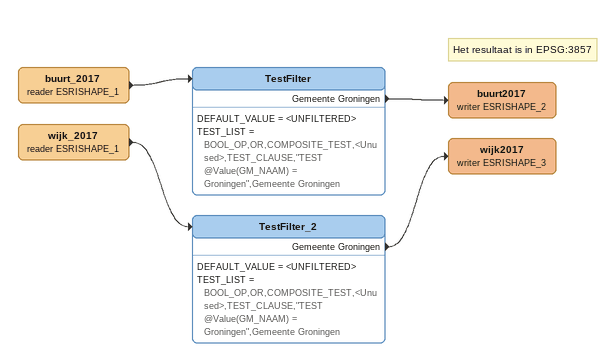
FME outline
buurt_2017 (reader ESRISHAPE_1)
    -> TestFilter
TestFilter
    DEFAULT_VALUE = <UNFILTERED>
    TEST_LIST = BOOL_OP,OR,COMPOSITE_TEST,<Unused>,TEST_CLAUSE,"TEST @Value(GM_NAAM) = Groningen",Gemeente Groningen
    Gemeente Groningen -> buurt2017 (writer ESRISHAPE_2)
Note: Het resultaat is in EPSG:3857
buurt2017 (writer ESRISHAPE_2)
wijk_2017 (reader ESRISHAPE_1)
    -> TestFilter_2
TestFilter_2
    DEFAULT_VALUE = <UNFILTERED>
    TEST_LIST = BOOL_OP,OR,COMPOSITE_TEST,<Unused>,TEST_CLAUSE,"TEST @Value(GM_NAAM) = Groningen",Gemeente Groningen
    Gemeente Groningen -> wijk2017 (writer ESRISHAPE_3)
wijk2017 (writer ESRISHAPE_3)
